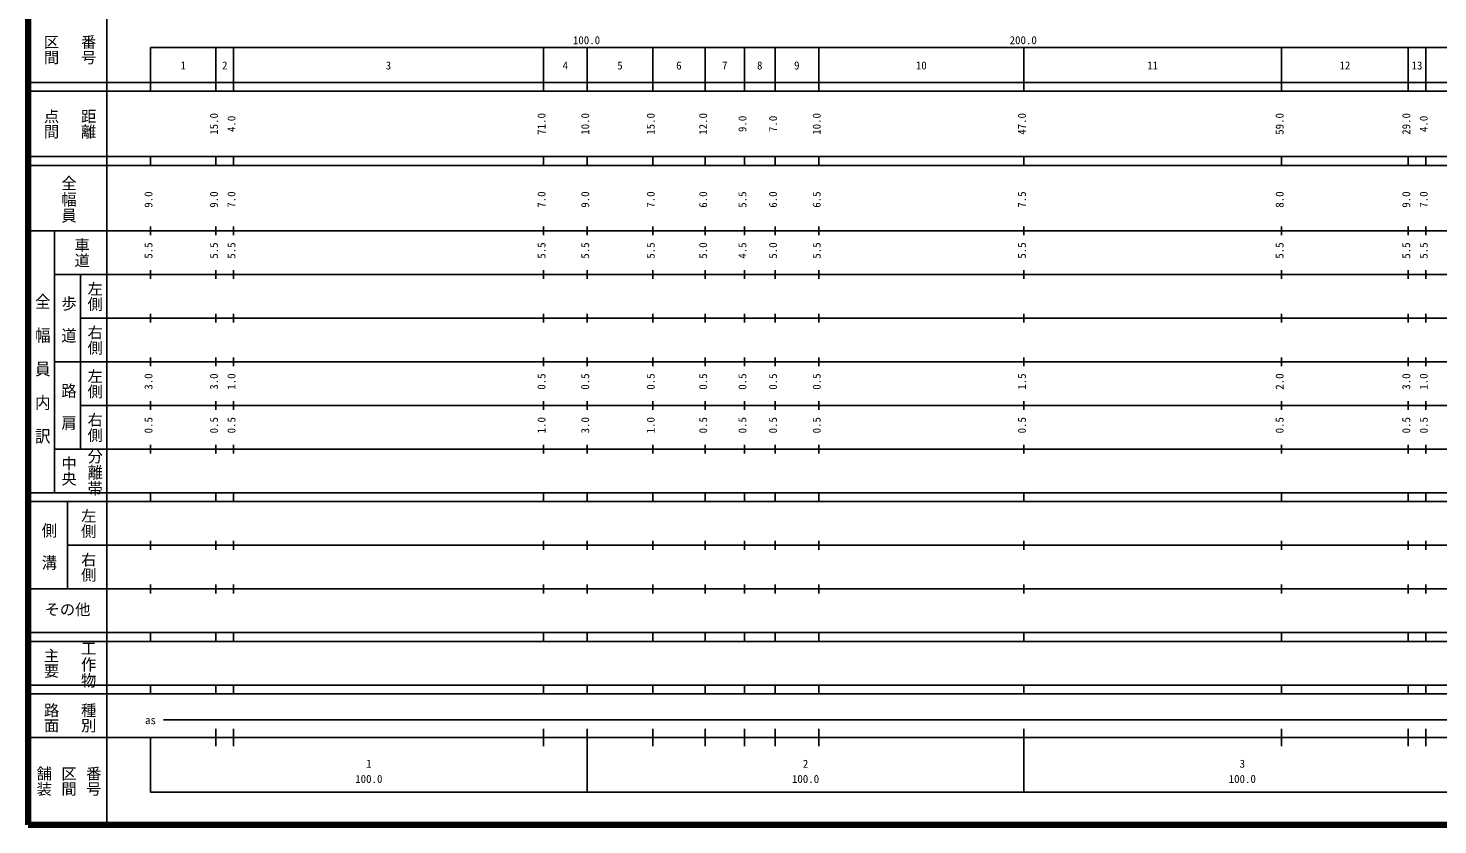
# Model space of a CAD drawing. Units: millimetres on the paper. Extents: x 40 to 680, y 20 to 380.
# Drawn here: x 40 to 362.8, y 20 to 202.4 of the extents above; entities that cross this region are included whole.
import ezdxf
from ezdxf.enums import TextEntityAlignment as Align

# ---------------------------------------------------------------- set-up
doc = ezdxf.new("R2010")
doc.units = ezdxf.units.MM
doc.layers.add('M-TTL', color=2, linetype='Continuous', lineweight=140)
doc.layers.add('M-TTL-BAND', color=7, linetype='Continuous', lineweight=25)
doc.styles.add('@ＭＳ ゴシック', font='')
doc.styles.add('ＭＳ ゴシック', font='')
doc.styles.get('@ＭＳ ゴシック').set_extended_font_data('@MS Gothic')
doc.styles.get('ＭＳ ゴシック').set_extended_font_data('MS Gothic')

msp = doc.modelspace()

# ---------------------------------------------------------------- linework, layer by layer
at = {"layer": 'M-TTL'}
for p, q in [((40, 380), (40, 20)), ((40, 20), (680, 20))]:
    msp.add_line(p, q, dxfattribs=at)
at = {"layer": 'M-TTL-BAND'}
for p, q in [((58, 370), (58, 20)), ((68, 198), (579, 198)), ((68, 198), (68, 188)), ((83, 188), (83, 198)), ((87, 188), (87, 198)), ((158, 188), (158, 198)), ((168, 188), (168, 198)), ((183, 188), (183, 198)), ((195, 188), (195, 198)), ((204, 188), (204, 198)), ((211, 188), (211, 198)), ((221, 188), (221, 198)), ((268, 188), (268, 198)), ((327, 188), (327, 198)), ((356, 188), (356, 198)), ((360, 188), (360, 198)), ((40, 190), (579, 190)), ((40, 188), (579, 188)), ((40, 173), (579, 173)), ((68, 171), (68, 173)), ((83, 171), (83, 173)), ((87, 171), (87, 173)), ((158, 171), (158, 173)), ((168, 171), (168, 173)), ((183, 171), (183, 173)), ((195, 171), (195, 173)), ((204, 171), (204, 173)), ((211, 171), (211, 173)), ((221, 171), (221, 173)), ((268, 171), (268, 173)), ((327, 171), (327, 173)), ((356, 171), (356, 173)), ((360, 171), (360, 173)), ((40, 171), (579, 171)), ((40, 156), (579, 156)), ((46, 96), (46, 156)), ((68, 155), (68, 157)), ((83, 155), (83, 157)), ((87, 155), (87, 157)), ((158, 155), (158, 157)), ((168, 155), (168, 157)), ((183, 155), (183, 157)), ((195, 155), (195, 157)), ((204, 155), (204, 157)), ((211, 155), (211, 157)), ((221, 155), (221, 157)), ((268, 155), (268, 157)), ((327, 155), (327, 157)), ((356, 155), (356, 157)), ((360, 155), (360, 157)), ((46, 146), (579, 146)), ((52, 146), (52, 106)), ((68, 145), (68, 147)), ((83, 145), (83, 147)), ((87, 145), (87, 147)), ((158, 145), (158, 147)), ((168, 145), (168, 147)), ((183, 145), (183, 147)), ((195, 145), (195, 147)), ((204, 145), (204, 147)), ((211, 145), (211, 147)), ((221, 145), (221, 147)), ((268, 145), (268, 147)), ((327, 145), (327, 147)), ((356, 145), (356, 147)), ((360, 145), (360, 147)), ((52, 136), (579, 136)), ((68, 135), (68, 137)), ((83, 135), (83, 137)), ((87, 135), (87, 137)), ((158, 135), (158, 137)), ((168, 135), (168, 137)), ((183, 135), (183, 137)), ((195, 135), (195, 137)), ((204, 135), (204, 137)), ((211, 135), (211, 137)), ((221, 135), (221, 137)), ((268, 135), (268, 137)), ((327, 135), (327, 137)), ((356, 135), (356, 137)), ((360, 135), (360, 137)), ((46, 126), (579, 126)), ((68, 125), (68, 127)), ((83, 125), (83, 127)), ((87, 125), (87, 127)), ((158, 125), (158, 127)), ((168, 125), (168, 127)), ((183, 125), (183, 127)), ((195, 125), (195, 127)), ((204, 125), (204, 127)), ((211, 125), (211, 127)), ((221, 125), (221, 127)), ((268, 125), (268, 127)), ((327, 125), (327, 127)), ((356, 125), (356, 127)), ((360, 125), (360, 127)), ((68, 115), (68, 117)), ((83, 115), (83, 117)), ((87, 115), (87, 117)), ((158, 115), (158, 117)), ((168, 115), (168, 117)), ((183, 115), (183, 117)), ((195, 115), (195, 117)), ((204, 115), (204, 117)), ((211, 115), (211, 117)), ((221, 115), (221, 117)), ((268, 115), (268, 117)), ((327, 115), (327, 117)), ((356, 115), (356, 117)), ((360, 115), (360, 117)), ((52, 116), (579, 116)), ((68, 105), (68, 107)), ((83, 105), (83, 107)), ((87, 105), (87, 107)), ((158, 105), (158, 107)), ((168, 105), (168, 107)), ((183, 105), (183, 107)), ((195, 105), (195, 107)), ((204, 105), (204, 107)), ((211, 105), (211, 107)), ((221, 105), (221, 107)), ((268, 105), (268, 107)), ((327, 105), (327, 107)), ((356, 105), (356, 107)), ((360, 105), (360, 107)), ((46, 106), (579, 106)), ((40, 96), (579, 96)), ((40, 94), (579, 94)), ((49, 94), (49, 74)), ((68, 94), (68, 96)), ((83, 94), (83, 96)), ((87, 94), (87, 96)), ((158, 94), (158, 96)), ((168, 94), (168, 96)), ((183, 94), (183, 96)), ((195, 94), (195, 96)), ((204, 94), (204, 96)), ((211, 94), (211, 96)), ((221, 94), (221, 96)), ((268, 94), (268, 96)), ((327, 94), (327, 96)), ((356, 94), (356, 96)), ((360, 94), (360, 96)), ((49, 84), (579, 84)), ((68, 83), (68, 85)), ((83, 83), (83, 85)), ((87, 83), (87, 85)), ((158, 83), (158, 85)), ((168, 83), (168, 85)), ((183, 83), (183, 85)), ((195, 83), (195, 85)), ((204, 83), (204, 85)), ((211, 83), (211, 85)), ((221, 83), (221, 85)), ((268, 83), (268, 85)), ((327, 83), (327, 85)), ((356, 83), (356, 85)), ((360, 83), (360, 85)), ((68, 73), (68, 75)), ((83, 73), (83, 75)), ((87, 73), (87, 75)), ((158, 73), (158, 75)), ((168, 73), (168, 75)), ((183, 73), (183, 75)), ((195, 73), (195, 75)), ((204, 73), (204, 75)), ((211, 73), (211, 75)), ((221, 73), (221, 75)), ((268, 73), (268, 75)), ((327, 73), (327, 75)), ((356, 73), (356, 75)), ((360, 73), (360, 75)), ((40, 74), (579, 74)), ((40, 64), (579, 64)), ((40, 62), (579, 62)), ((68, 62), (68, 64)), ((83, 62), (83, 64)), ((87, 62), (87, 64)), ((158, 62), (158, 64)), ((168, 62), (168, 64)), ((183, 62), (183, 64)), ((195, 62), (195, 64)), ((204, 62), (204, 64)), ((211, 62), (211, 64)), ((221, 62), (221, 64)), ((268, 62), (268, 64)), ((327, 62), (327, 64)), ((356, 62), (356, 64)), ((360, 62), (360, 64)), ((40, 52), (579, 52)), ((68, 50), (68, 52)), ((83, 50), (83, 52)), ((87, 50), (87, 52)), ((158, 50), (158, 52)), ((168, 50), (168, 52)), ((183, 50), (183, 52)), ((195, 50), (195, 52)), ((204, 50), (204, 52)), ((211, 50), (211, 52)), ((221, 50), (221, 52)), ((268, 50), (268, 52)), ((327, 50), (327, 52)), ((356, 50), (356, 52)), ((360, 50), (360, 52)), ((40, 50), (579, 50)), ((71, 44), (565, 44)), ((83, 38), (83, 42)), ((87, 38), (87, 42)), ((158, 38), (158, 42)), ((168, 27.5), (168, 42)), ((183, 38), (183, 42)), ((195, 38), (195, 42)), ((204, 38), (204, 42)), ((211, 38), (211, 42)), ((221, 38), (221, 42)), ((268, 27.5), (268, 42)), ((327, 38), (327, 42)), ((356, 38), (356, 42)), ((360, 38), (360, 42)), ((40, 40), (579, 40)), ((68, 40), (68, 27.5)), ((68, 27.5), (579, 27.5))]:
    msp.add_line(p, q, dxfattribs=at)

# ---------------------------------------------------------------- texts
for s, height, rotation, style, p in [('区間', 2.566, 270, '@ＭＳ ゴシック', (43.25, 201)), ('番号', 2.566, 270, '@ＭＳ ゴシック', (51.75, 201)), ('点間', 2.566, 270, '@ＭＳ ゴシック', (43.25, 184)), ('距離', 2.566, 270, '@ＭＳ ゴシック', (51.75, 184)), ('15.0', 1.833, 90, 'ＭＳ ゴシック', (84, 178)), ('4.0', 1.833, 90, 'ＭＳ ゴシック', (88, 178.625)), ('71.0', 1.833, 90, 'ＭＳ ゴシック', (159, 178)), ('10.0', 1.833, 90, 'ＭＳ ゴシック', (169, 178)), ('15.0', 1.833, 90, 'ＭＳ ゴシック', (184, 178)), ('12.0', 1.833, 90, 'ＭＳ ゴシック', (196, 178)), ('9.0', 1.833, 90, 'ＭＳ ゴシック', (205, 178.625)), ('7.0', 1.833, 90, 'ＭＳ ゴシック', (212, 178.625)), ('10.0', 1.833, 90, 'ＭＳ ゴシック', (222, 178)), ('47.0', 1.833, 90, 'ＭＳ ゴシック', (269, 178)), ('59.0', 1.833, 90, 'ＭＳ ゴシック', (328, 178)), ('29.0', 1.833, 90, 'ＭＳ ゴシック', (357, 178)), ('4.0', 1.833, 90, 'ＭＳ ゴシック', (361, 178.625)), ('9.0', 1.833, 90, 'ＭＳ ゴシック', (69, 161.299)), ('9.0', 1.833, 90, 'ＭＳ ゴシック', (84, 161.299)), ('7.0', 1.833, 90, 'ＭＳ ゴシック', (88, 161.299)), ('7.0', 1.833, 90, 'ＭＳ ゴシック', (159, 161.299)), ('9.0', 1.833, 90, 'ＭＳ ゴシック', (169, 161.299)), ('7.0', 1.833, 90, 'ＭＳ ゴシック', (184, 161.299)), ('6.0', 1.833, 90, 'ＭＳ ゴシック', (196, 161.299)), ('5.5', 1.833, 90, 'ＭＳ ゴシック', (205, 161.299)), ('6.0', 1.833, 90, 'ＭＳ ゴシック', (212, 161.299)), ('6.5', 1.833, 90, 'ＭＳ ゴシック', (222, 161.299)), ('7.5', 1.833, 90, 'ＭＳ ゴシック', (269, 161.299)), ('8.0', 1.833, 90, 'ＭＳ ゴシック', (328, 161.299)), ('9.0', 1.833, 90, 'ＭＳ ゴシック', (357, 161.299)), ('7.0', 1.833, 90, 'ＭＳ ゴシック', (361, 161.299)), ('車道', 2.566, 270, '@ＭＳ ゴシック', (50.25, 154.5)), ('5.5', 1.833, 90, 'ＭＳ ゴシック', (69, 149.625)), ('5.5', 1.833, 90, 'ＭＳ ゴシック', (84, 149.625)), ('5.5', 1.833, 90, 'ＭＳ ゴシック', (88, 149.625)), ('5.5', 1.833, 90, 'ＭＳ ゴシック', (159, 149.625)), ('5.5', 1.833, 90, 'ＭＳ ゴシック', (169, 149.625)), ('5.5', 1.833, 90, 'ＭＳ ゴシック', (184, 149.625)), ('5.0', 1.833, 90, 'ＭＳ ゴシック', (196, 149.625)), ('4.5', 1.833, 90, 'ＭＳ ゴシック', (205, 149.625)), ('5.0', 1.833, 90, 'ＭＳ ゴシック', (212, 149.625)), ('5.5', 1.833, 90, 'ＭＳ ゴシック', (222, 149.625)), ('5.5', 1.833, 90, 'ＭＳ ゴシック', (269, 149.625)), ('5.5', 1.833, 90, 'ＭＳ ゴシック', (328, 149.625)), ('5.5', 1.833, 90, 'ＭＳ ゴシック', (357, 149.625)), ('5.5', 1.833, 90, 'ＭＳ ゴシック', (361, 149.625)), ('左側', 2.566, 270, '@ＭＳ ゴシック', (53.25, 144.5)), ('右側', 2.566, 270, '@ＭＳ ゴシック', (53.25, 134.5)), ('左側', 2.566, 270, '@ＭＳ ゴシック', (53.25, 124.5)), ('3.0', 1.833, 90, 'ＭＳ ゴシック', (69, 119.625)), ('3.0', 1.833, 90, 'ＭＳ ゴシック', (84, 119.625)), ('1.0', 1.833, 90, 'ＭＳ ゴシック', (88, 119.625)), ('0.5', 1.833, 90, 'ＭＳ ゴシック', (159, 119.625)), ('0.5', 1.833, 90, 'ＭＳ ゴシック', (169, 119.625)), ('0.5', 1.833, 90, 'ＭＳ ゴシック', (184, 119.625)), ('0.5', 1.833, 90, 'ＭＳ ゴシック', (196, 119.625)), ('0.5', 1.833, 90, 'ＭＳ ゴシック', (205, 119.625)), ('0.5', 1.833, 90, 'ＭＳ ゴシック', (212, 119.625)), ('0.5', 1.833, 90, 'ＭＳ ゴシック', (222, 119.625)), ('1.5', 1.833, 90, 'ＭＳ ゴシック', (269, 119.625)), ('2.0', 1.833, 90, 'ＭＳ ゴシック', (328, 119.625)), ('3.0', 1.833, 90, 'ＭＳ ゴシック', (357, 119.625)), ('1.0', 1.833, 90, 'ＭＳ ゴシック', (361, 119.625)), ('右側', 2.566, 270, '@ＭＳ ゴシック', (53.25, 114.5)), ('0.5', 1.833, 90, 'ＭＳ ゴシック', (69, 109.625)), ('0.5', 1.833, 90, 'ＭＳ ゴシック', (84, 109.625)), ('0.5', 1.833, 90, 'ＭＳ ゴシック', (88, 109.625)), ('1.0', 1.833, 90, 'ＭＳ ゴシック', (159, 109.625)), ('3.0', 1.833, 90, 'ＭＳ ゴシック', (169, 109.625)), ('1.0', 1.833, 90, 'ＭＳ ゴシック', (184, 109.625)), ('0.5', 1.833, 90, 'ＭＳ ゴシック', (196, 109.625)), ('0.5', 1.833, 90, 'ＭＳ ゴシック', (205, 109.625)), ('0.5', 1.833, 90, 'ＭＳ ゴシック', (212, 109.625)), ('0.5', 1.833, 90, 'ＭＳ ゴシック', (222, 109.625)), ('0.5', 1.833, 90, 'ＭＳ ゴシック', (269, 109.625)), ('0.5', 1.833, 90, 'ＭＳ ゴシック', (328, 109.625)), ('0.5', 1.833, 90, 'ＭＳ ゴシック', (357, 109.625)), ('0.5', 1.833, 90, 'ＭＳ ゴシック', (361, 109.625)), ('中央', 2.566, 270, '@ＭＳ ゴシック', (47.25, 104.5)), ('左側', 2.566, 270, '@ＭＳ ゴシック', (51.75, 92.5)), ('右側', 2.566, 270, '@ＭＳ ゴシック', (51.75, 82.5)), ('主要', 2.566, 270, '@ＭＳ ゴシック', (43.25, 60.5)), ('路面', 2.566, 270, '@ＭＳ ゴシック', (43.25, 48)), ('種別', 2.566, 270, '@ＭＳ ゴシック', (51.75, 48)), ('舗装', 2.566, 270, '@ＭＳ ゴシック', (41.583, 33.5)), ('区間', 2.566, 270, '@ＭＳ ゴシック', (47.25, 33.5)), ('番号', 2.566, 270, '@ＭＳ ゴシック', (52.917, 33.5))]:
    msp.add_text(s, height=height, rotation=rotation, dxfattribs=dict(at, style=style)).set_placement(p, align=Align.BOTTOM_LEFT)
at = {"layer": 'M-TTL-BAND', "style": 'ＭＳ ゴシック'}
for s, height, p in [('100.0', 1.833, (164.719, 198.195)), ('200.0', 1.833, (264.719, 198.195)), ('1', 1.833, (74.875, 192.405)), ('2', 1.833, (84.375, 192.405)), ('3', 1.833, (121.875, 192.405)), ('4', 1.833, (162.375, 192.405)), ('5', 1.833, (174.875, 192.405)), ('6', 1.833, (188.375, 192.405)), ('7', 1.833, (198.875, 192.405)), ('8', 1.833, (206.875, 192.405)), ('9', 1.833, (215.375, 192.405)), ('10', 1.833, (243.25, 192.405)), ('11', 1.833, (296.25, 192.405)), ('12', 1.833, (340.25, 192.405)), ('13', 1.833, (356.75, 192.405)), ('その他', 2.566, (43.75, 67.25)), ('as', 1.833, (66.75, 42.5)), ('1', 1.833, (117.375, 32.523)), ('2', 1.833, (217.375, 32.523)), ('3', 1.833, (317.375, 32.523)), ('100.0', 1.833, (114.875, 29.033)), ('100.0', 1.833, (214.875, 29.033)), ('100.0', 1.833, (314.875, 29.033))]:
    msp.add_text(s, height=height, dxfattribs=at).set_placement(p, align=Align.BOTTOM_LEFT)
at = {"layer": 'M-TTL-BAND', "style": '@ＭＳ ゴシック'}
for s, width, p in [('全幅員', 1.05, (47.25, 168.75)), ('全\u3000幅\u3000員\u3000内\u3000訳', 1.1, (41.25, 141.75)), ('歩\u3000道', 1.05, (47.25, 141.25)), ('路\u3000肩', 1.05, (47.25, 121.25)), ('分離帯', 1.05, (53.25, 106.25)), ('側\u3000溝', 1.05, (42.75, 89.25)), ('工作物', 1.05, (51.75, 62.25))]:
    msp.add_text(s, height=2.566, rotation=270, dxfattribs=dict(at, width=width)).set_placement(p, align=Align.BOTTOM_LEFT)

doc.saveas('drawing.dxf')
